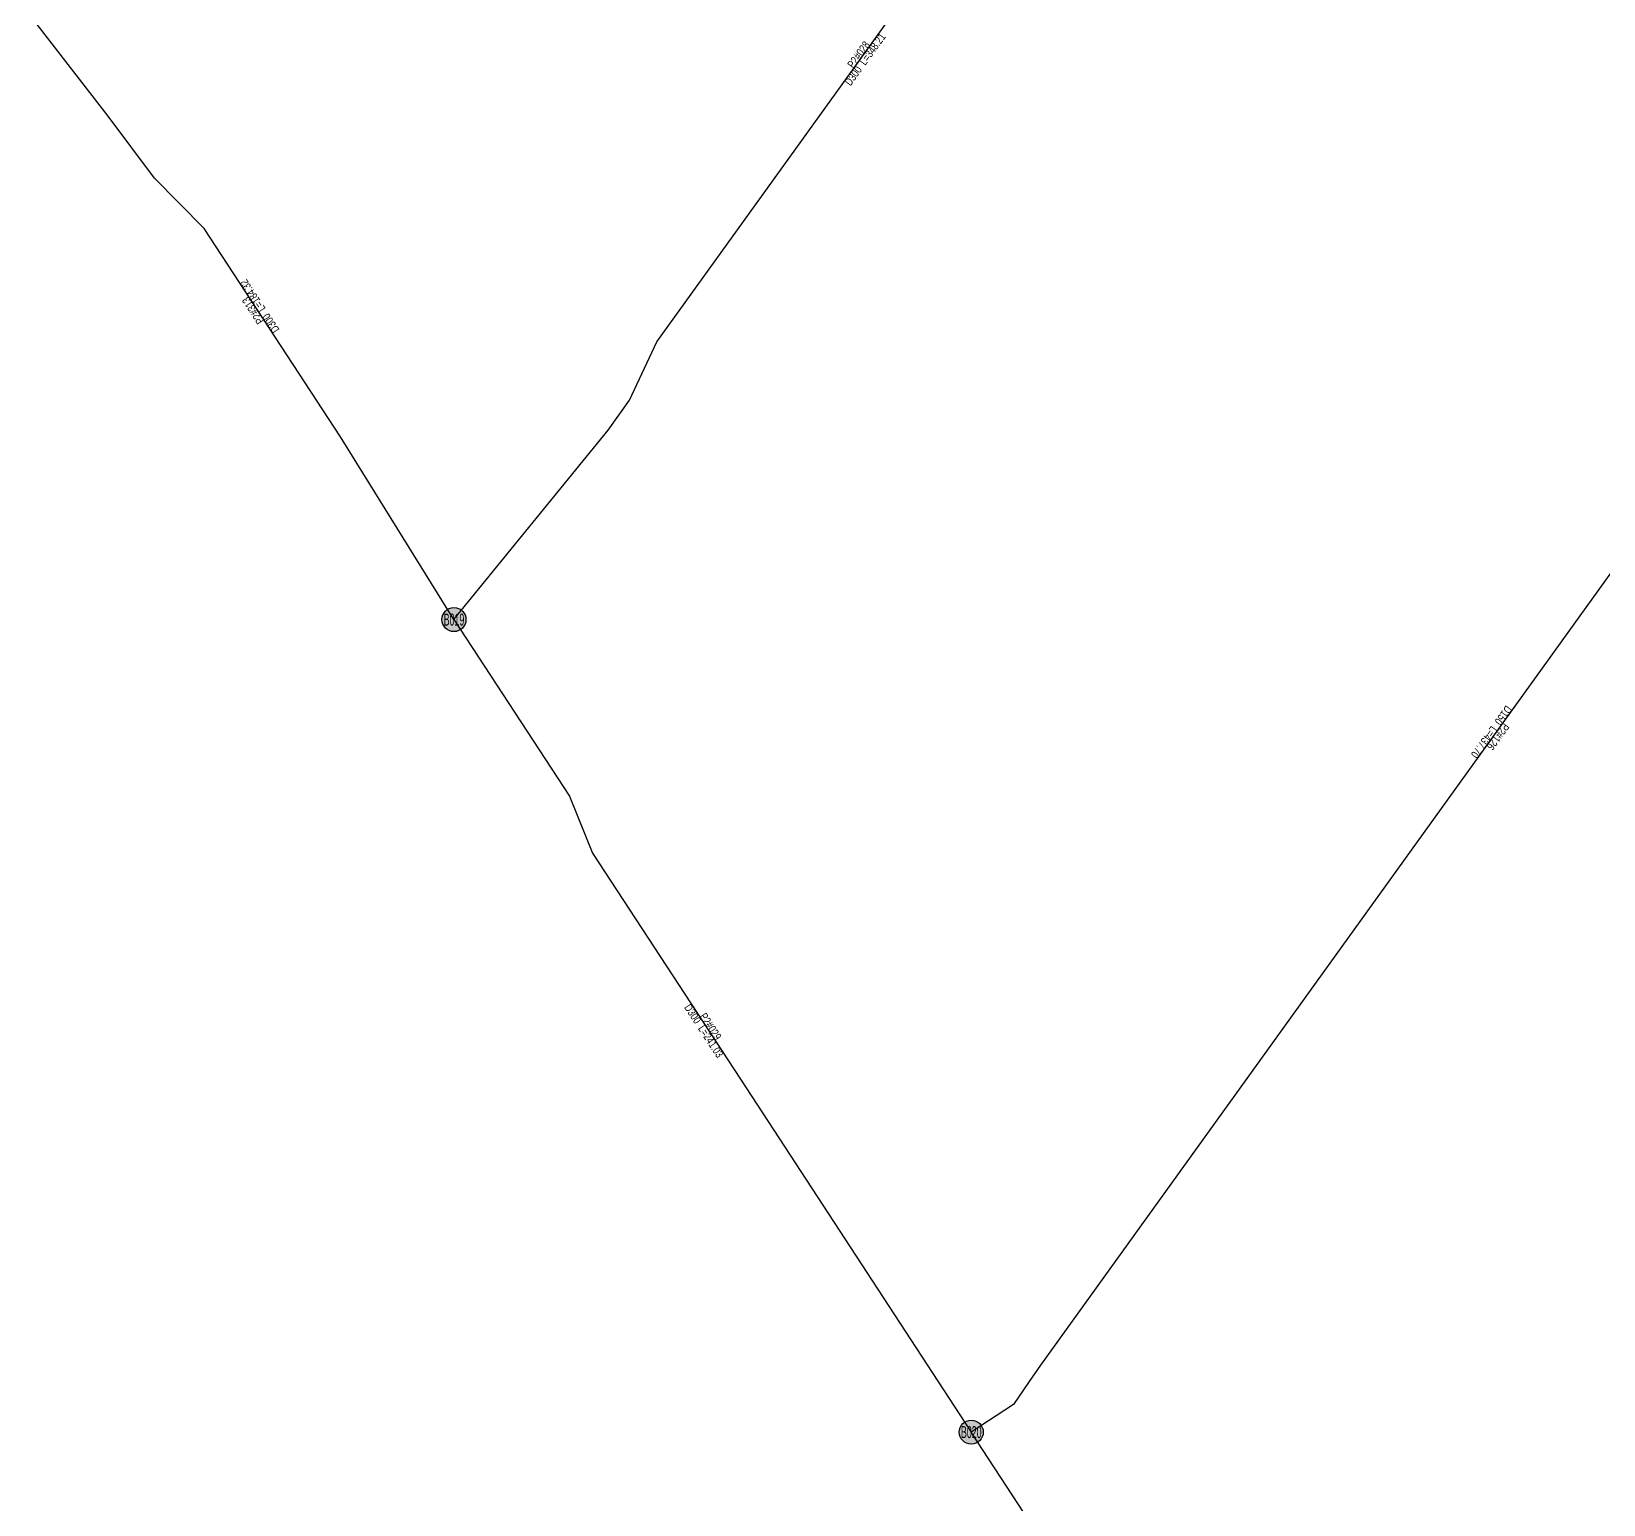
# Model space of a CAD drawing. Header units: metres. Extents: x 145472 to 149777, y 297313 to 301407.
# Drawn here: x 145938.8 to 146331.7, y 299353.5 to 299721.7 of the extents above; entities that cross this region are included whole.
import ezdxf
from ezdxf.enums import TextEntityAlignment as Align

# ---------------------------------------------------------------- set-up
doc = ezdxf.new("R2010")
doc.units = ezdxf.units.M
for name, color, linetype in [('EPANET2-JUNCTION', 7, 'Continuous'), ('EPANET2-PIPE', 3, 'Continuous'), ('EPANET2-PIPE_no', 7, 'Continuous')]:
    doc.layers.add(name, color=color, linetype=linetype)

# ---------------------------------------------------------------- blocks, each defined once
blk = doc.blocks.new('PIPE_BLOCK')
at = {"width": 0.8}
for tag, p in [('INFO', (0, -1)), ('ID', (0, 1))]:
    blk.add_attdef(tag, text='', height=2, dxfattribs=at).set_placement(p, align=Align.MIDDLE_CENTER)
blk = doc.blocks.new('JUNCTION_BLOCK')
h = blk.add_hatch(color=255)
edge = h.paths.add_edge_path()
edge.add_arc((0, 0), 3, 0, 360)
at = {"color": 5}
blk.add_circle((0, 0), 3, dxfattribs=at)
at = {"color": 5, "width": 0.7}
blk.add_attdef('ID', text='', height=3, dxfattribs=at).set_placement((0, 0), align=Align.MIDDLE_CENTER)

msp = doc.modelspace()

# ---------------------------------------------------------------- linework, layer by layer
at = {"layer": 'EPANET2-PIPE'}
for points in [[(146044.44, 299574.69), (146082.94, 299622.05), (146088.31, 299629.51), (146095.15, 299644.15), (146195.27, 299783.29), (146206.47, 299793.71), (146250.32, 299854.65)], [(146044.44, 299574.69), (146016.04, 299620.39), (145982.01, 299672.42), (145969.58, 299685.07), (145958.05, 299700.52), (145938.85, 299725.27)], [(146432.34, 299723.66), (146191.01, 299388.28), (146188.15, 299384.21), (146184.24, 299378.47), (146173.7, 299371.58)], [(146044.44, 299574.69), (146073.32, 299530.53), (146079.02, 299516.33), (146116.01, 299459.77), (146173.7, 299371.58)], [(146282.06, 299210.58), (146254.07, 299248.7), (146173.7, 299371.58)]]:
    msp.add_lwpolyline(points, dxfattribs=at)

# ---------------------------------------------------------------- block references
at = {"layer": 'EPANET2-JUNCTION'}
ref = msp.add_blockref('JUNCTION_BLOCK', (146044.44, 299574.69), dxfattribs=at)
ref.add_attrib('ID', 'B019', dxfattribs={"layer": '0', "color": 5, "height": 3, "width": 0.55}).set_placement((146044.44, 299574.69), align=Align.MIDDLE_CENTER)
ref = msp.add_blockref('JUNCTION_BLOCK', (146173.7, 299371.58), dxfattribs=at)
ref.add_attrib('ID', 'B020', dxfattribs={"layer": '0', "color": 5, "height": 3, "width": 0.55}).set_placement((146173.7, 299371.58), align=Align.MIDDLE_CENTER)
at = {"layer": 'EPANET2-PIPE_no'}
for p, rotation, values in [((146146.37, 299715.33), 54.26146911189246, {'ID': 'P2#028', 'INFO': 'D300  L=348.21'}), ((145995.05, 299652.48), 123.18662819760961, {'ID': 'P2#313', 'INFO': 'D300  L=184.32'}), ((146304.52, 299546.02), 234.2614693754553, {'ID': 'P2#126', 'INFO': 'D150  L=437.70'}), ((146107.73, 299472.44), 303.1866281974047, {'ID': 'P2#029', 'INFO': 'D300  L=241.03'})]:
    msp.add_blockref('PIPE_BLOCK', p, dxfattribs=dict(at, rotation=rotation)).add_auto_attribs(values)

doc.saveas('drawing.dxf')
